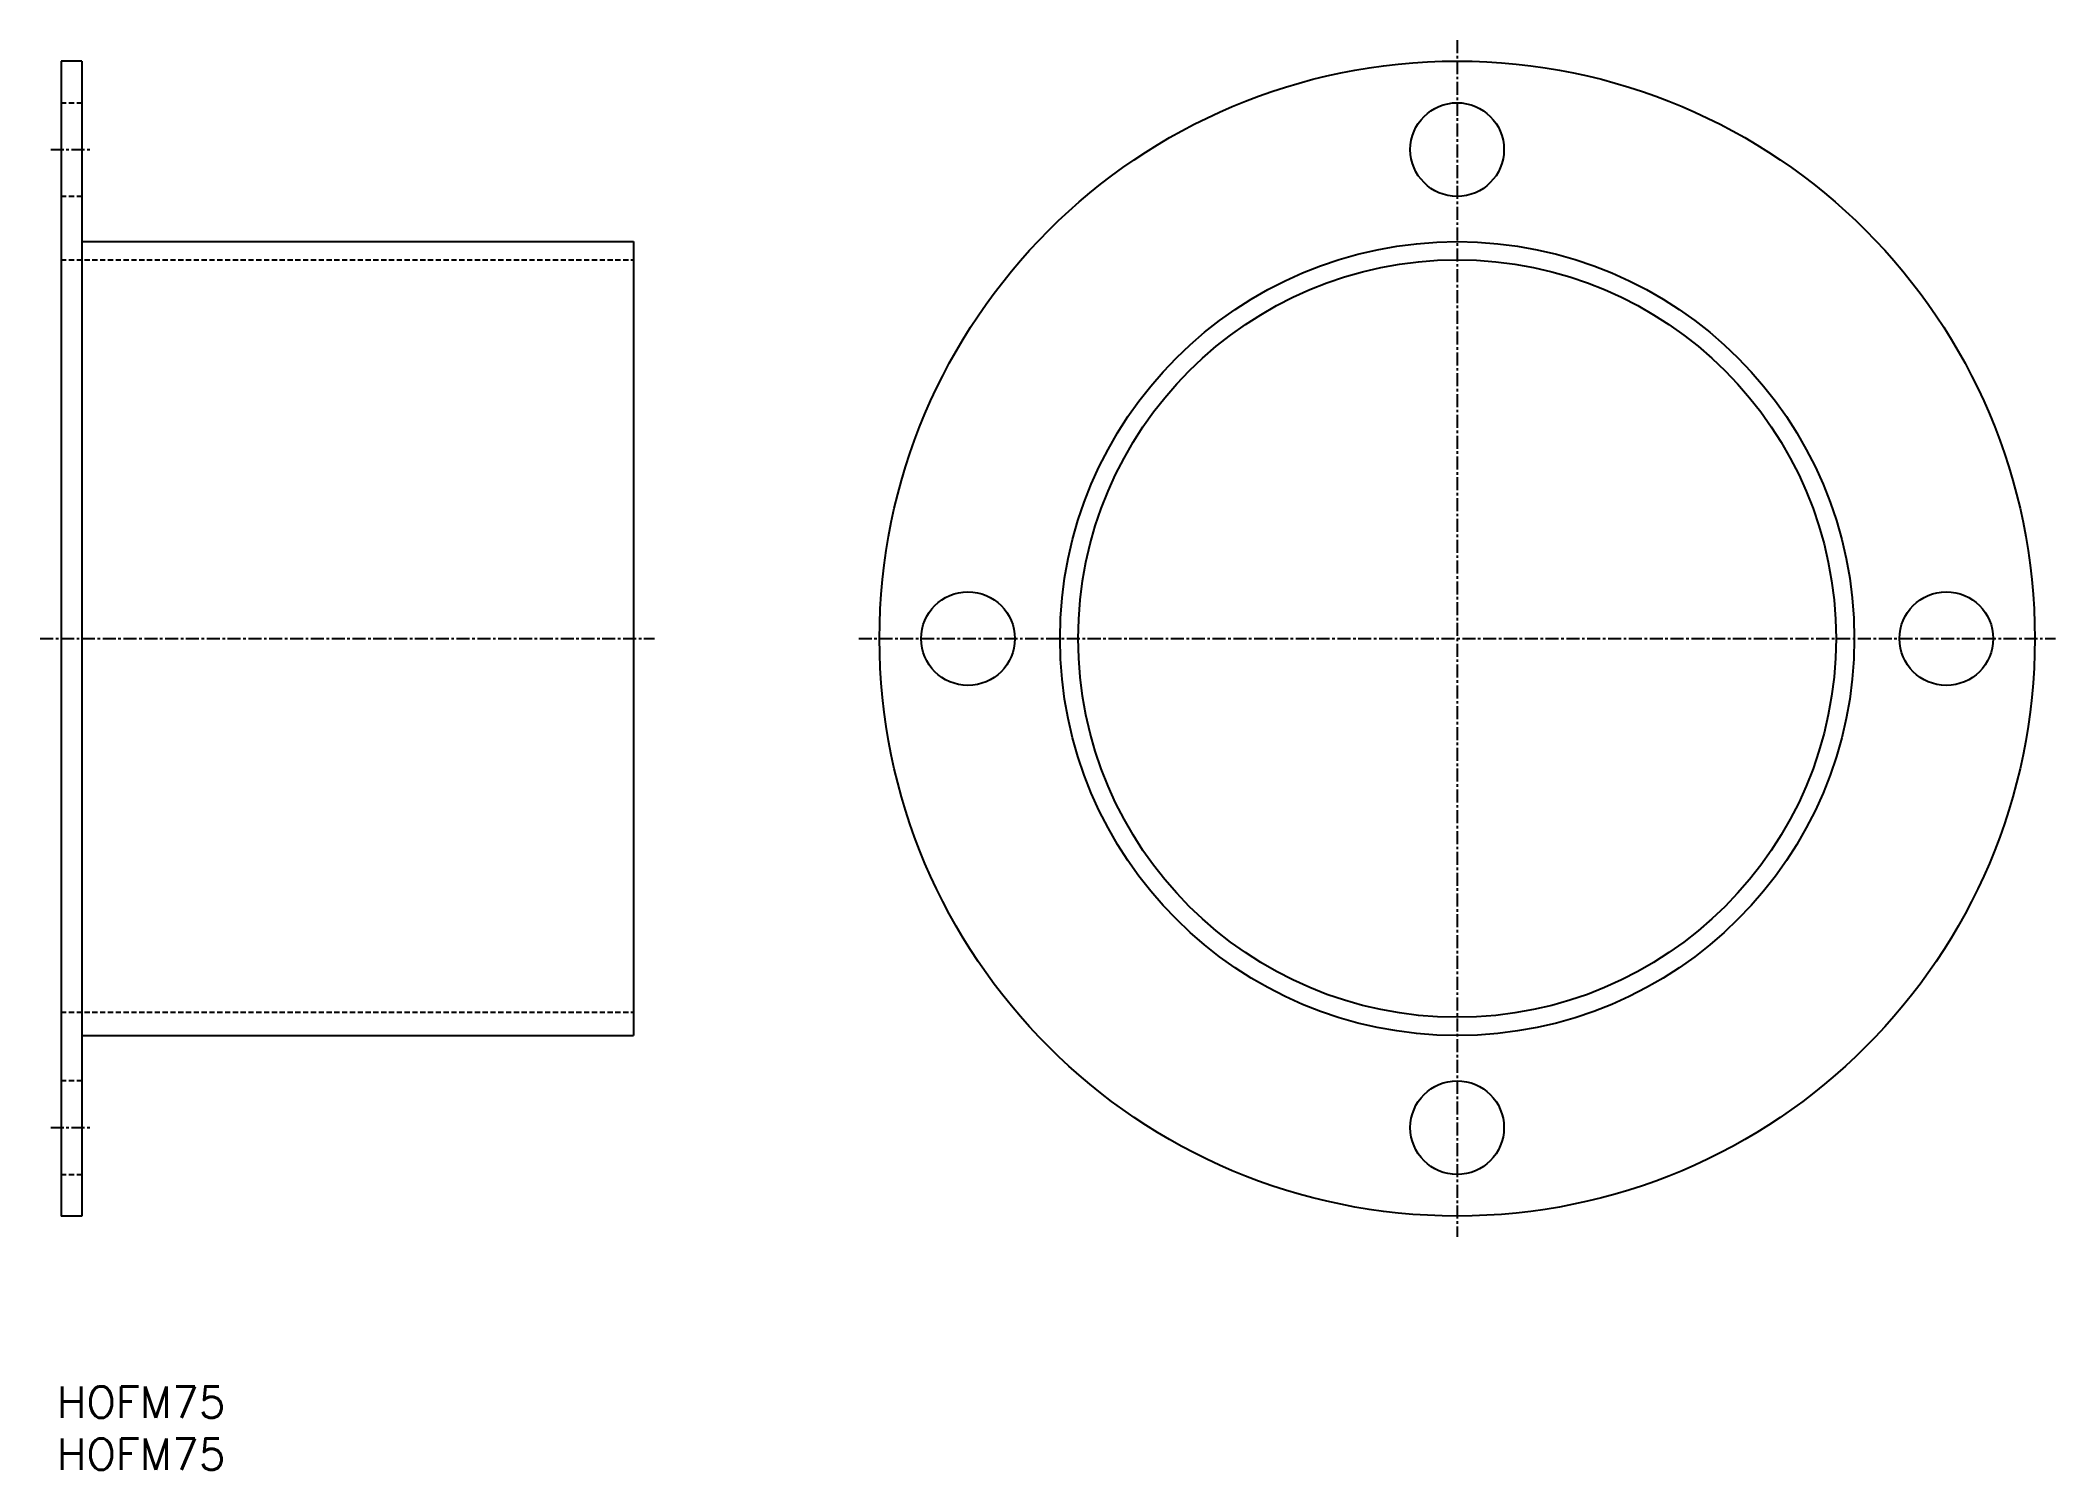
# Model space of a CAD drawing. Extents: x 62 to 255, y 39 to 177.
import ezdxf
from ezdxf.enums import TextEntityAlignment as Align

# ---------------------------------------------------------------- set-up
doc = ezdxf.new("R2010")
doc.units = 0
doc.linetypes.add('CENTER', pattern=[2, 1.25, -0.25, 0.25, -0.25])
doc.linetypes.add('DASHED', pattern=[0.75, 0.5, -0.25])
doc.layers.get('0').update_dxf_attribs({"linetype": 'CONTINUOUS'})
doc.layers.add('CENTER', color=1, linetype='CENTER')
doc.styles.get("Standard").update_dxf_attribs({"font": 'txt.shx', "bigfont": 'extfont.shx'})

msp = doc.modelspace()

# ---------------------------------------------------------------- linework, layer by layer
at = {"color": 7, "linetype": 'CONTINUOUS'}
for p, q in [((63.55, 174.83), (63.55, 63.83)), ((65.55, 174.83), (63.55, 174.83)), ((65.55, 174.83), (65.55, 63.83)), ((65.55, 157.48), (118.55, 157.48)), ((118.55, 157.48), (118.55, 81.18)), ((65.55, 81.18), (118.55, 81.18)), ((65.55, 63.83), (63.55, 63.83))]:
    msp.add_line(p, q, dxfattribs=at)
at = {"color": 3, "linetype": 'DASHED'}
for p, q in [((63.55, 170.83), (65.55, 170.83)), ((65.55, 161.83), (63.55, 161.83)), ((63.55, 155.73), (118.55, 155.73)), ((63.55, 83.43), (118.55, 83.43)), ((65.55, 76.83), (63.55, 76.83)), ((63.55, 67.83), (65.55, 67.83))]:
    msp.add_line(p, q, dxfattribs=at)
at = {"color": 7, "linetype": 'CONTINUOUS'}
for centre, radius in [((197.68, 119.33), 55.5), ((197.68, 166.33), 4.5), ((197.68, 119.33), 38.15), ((197.68, 119.33), 36.4), ((150.68, 119.33), 4.5), ((244.68, 119.33), 4.5), ((197.68, 72.33), 4.5)]:
    msp.add_circle(centre, radius, dxfattribs=at)
at = {"layer": 'CENTER', "color": 1, "linetype": 'CENTER'}
for p, q in [((197.68, 176.83), (197.68, 61.83)), ((62.55, 166.33), (66.55, 166.33)), ((61.55, 119.33), (120.55, 119.33)), ((140.18, 119.33), (255.18, 119.33)), ((62.55, 72.33), (66.55, 72.33))]:
    msp.add_line(p, q, dxfattribs=at)

# ---------------------------------------------------------------- texts
at = {"color": 7, "linetype": 'CONTINUOUS'}
for p in [(63.15, 45.95), (63.15, 40.95)]:
    msp.add_text('HOFM75', height=3, dxfattribs=at).set_placement(p, align=Align.MIDDLE_LEFT)

doc.saveas('drawing.dxf')
